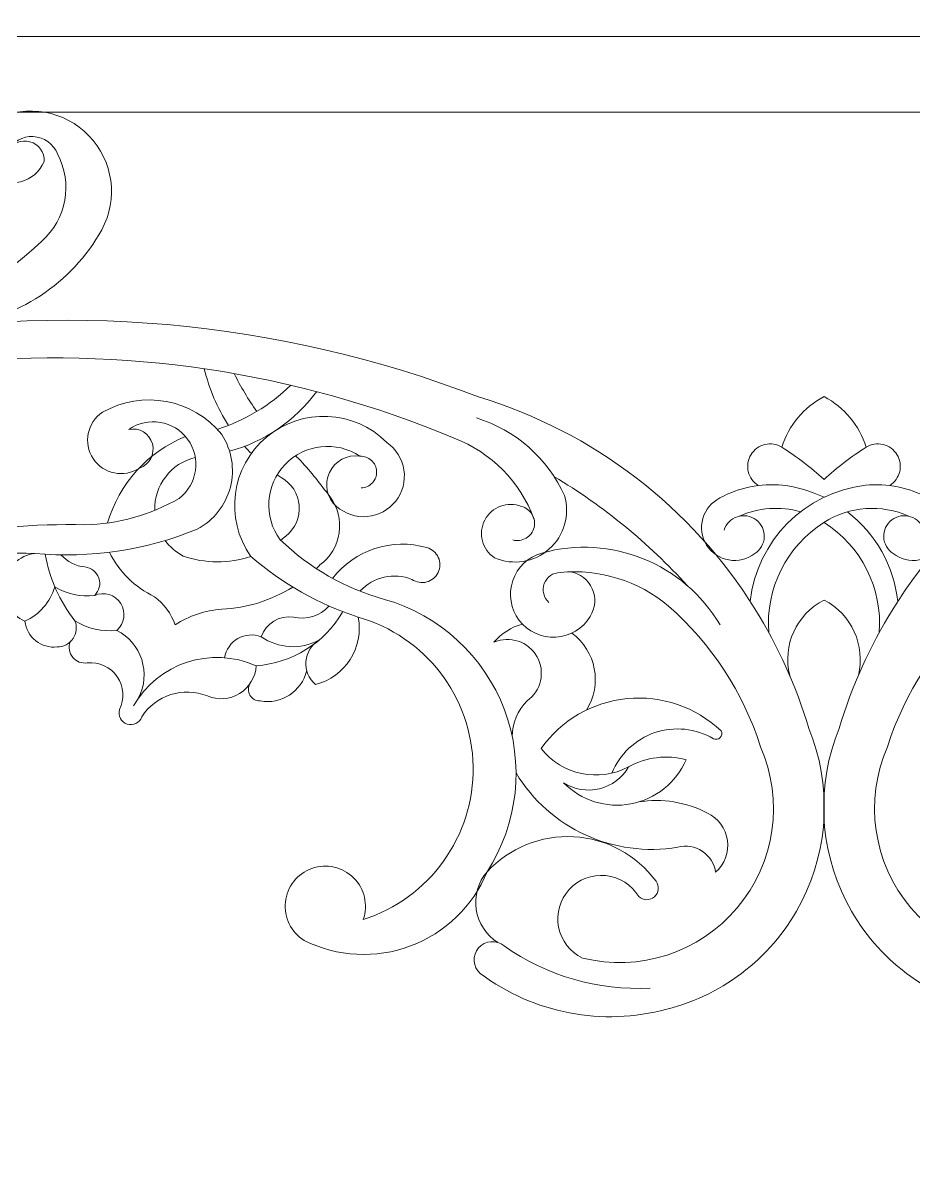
# Model space of a CAD drawing. Header units: millimetres. Extents: x 4332 to 4576, y 144 to 400.
# Drawn here: x 4405.94 to 4436.84, y 184.54 to 224.56 of the extents above; entities that cross this region are included whole.
import ezdxf

# ---------------------------------------------------------------- set-up
doc = ezdxf.new("R2010")
doc.units = ezdxf.units.MM
doc.header["$MEASUREMENT"] = 0
doc.layers.add('SITARA ALL', color=18, linetype='Continuous', true_color=0x000000)

msp = doc.modelspace()

# ---------------------------------------------------------------- linework, layer by layer
at = {"layer": 'SITARA ALL', "lineweight": 9}
for points, knots in [([(4331.736, 265.693), (4331.736, 265.693), (4575.736, 265.693), (4575.736, 265.693), (4575.736, 265.693), (4575.736, 143.693), (4575.736, 143.693), (4575.736, 143.693), (4331.736, 143.693), (4331.736, 143.693), (4331.736, 143.693), (4331.736, 265.693), (4331.736, 265.693)], [0, 0, 0, 0, 0.25, 0.25, 0.25, 0.5, 0.5, 0.5, 0.75, 0.75, 0.75, 1, 1, 1, 1]), ([(4503.177, 221.475), (4503.177, 221.475), (4336.328, 221.475), (4336.328, 221.475), (4336.328, 221.475), (4336.328, 197.747), (4336.328, 197.747), (4336.328, 197.747), (4333.736, 197.747), (4333.736, 197.747), (4333.736, 197.747), (4333.736, 224.1), (4333.736, 224.1), (4333.736, 224.1), (4533.713, 224.1), (4533.713, 224.1)], [0, 0, 0, 0, 0.166667, 0.166667, 0.166667, 0.333333, 0.333333, 0.333333, 0.5, 0.5, 0.5, 0.666667, 0.666667, 0.666667, 1, 1, 1, 1]), ([(4403.585, 214.062), (4405.724, 214.274), (4407.622, 215.517), (4408.669, 217.394), (4409.246, 218.463), (4409.067, 219.781), (4408.224, 220.655), (4407.381, 221.53), (4406.07, 221.759), (4404.981, 221.221), (4404.654, 221.029), (4404.439, 220.692), (4404.404, 220.314), (4404.37, 219.936), (4404.518, 219.565), (4404.805, 219.316), (4405.091, 219.068), (4405.48, 218.972), (4405.849, 219.06), (4406.218, 219.147), (4406.522, 219.407), (4406.666, 219.758), (4406.688, 220.075), (4406.484, 220.363), (4406.177, 220.448), (4405.871, 220.532), (4405.548, 220.389), (4405.404, 220.106), (4405.57, 220.44), (4405.919, 220.645), (4406.293, 220.627), (4406.666, 220.609), (4406.993, 220.373), (4407.128, 220.024), (4407.673, 219.013), (4407.447, 217.759), (4406.586, 217), (4405.214, 215.659), (4403.469, 214.764), (4401.581, 214.431), (4397.527, 213.911), (4393.626, 212.562), (4390.116, 210.469), (4389.817, 210.295), (4389.525, 210.108), (4389.241, 209.909)], [0, 0, 0, 0, 0.0625, 0.0625, 0.0625, 0.125, 0.125, 0.125, 0.1875, 0.1875, 0.1875, 0.25, 0.25, 0.25, 0.3125, 0.3125, 0.3125, 0.375, 0.375, 0.375, 0.4375, 0.4375, 0.4375, 0.5, 0.5, 0.5, 0.5625, 0.5625, 0.5625, 0.625, 0.625, 0.625, 0.6875, 0.6875, 0.6875, 0.75, 0.75, 0.75, 0.8125, 0.8125, 0.8125, 0.875, 0.875, 0.875, 1, 1, 1, 1]), ([(4427.688, 191.084), (4425.885, 190.992), (4424.102, 191.509), (4422.628, 192.55), (4422.362, 192.772), (4421.967, 192.741), (4421.741, 192.478), (4421.515, 192.216), (4421.541, 191.821), (4421.801, 191.591), (4423.653, 190.208), (4426.035, 189.751), (4428.267, 190.352), (4430.299, 190.862), (4432.009, 192.227), (4432.955, 194.096), (4433.901, 195.965), (4433.991, 198.151), (4433.2, 200.09), (4432.764, 201.551), (4432.135, 202.946), (4431.33, 204.241), (4429.13, 207.775), (4425.723, 210.388), (4421.738, 211.593), (4414.769, 214.287), (4407.184, 214.953), (4399.853, 213.512)], [0, 0, 0, 0, 0.1, 0.1, 0.1, 0.2, 0.2, 0.2, 0.3, 0.3, 0.3, 0.4, 0.4, 0.4, 0.5, 0.5, 0.5, 0.6, 0.6, 0.6, 0.7, 0.7, 0.7, 0.8, 0.8, 0.8, 1, 1, 1, 1]), ([(4467.596, 213.512), (4460.265, 214.952), (4452.68, 214.288), (4445.712, 211.593), (4441.727, 210.387), (4438.319, 207.776), (4436.12, 204.241), (4435.314, 202.946), (4434.685, 201.551), (4434.249, 200.09), (4433.459, 198.15), (4433.547, 195.965), (4434.494, 194.096), (4435.441, 192.227), (4437.15, 190.862), (4439.182, 190.352), (4441.414, 189.751), (4443.797, 190.207), (4445.649, 191.591), (4445.908, 191.821), (4445.934, 192.216), (4445.708, 192.478), (4445.481, 192.741), (4445.087, 192.773), (4444.821, 192.55), (4443.347, 191.508), (4441.564, 190.992), (4439.762, 191.084)], [0, 0, 0, 0, 0.1, 0.1, 0.1, 0.2, 0.2, 0.2, 0.3, 0.3, 0.3, 0.4, 0.4, 0.4, 0.5, 0.5, 0.5, 0.6, 0.6, 0.6, 0.7, 0.7, 0.7, 0.8, 0.8, 0.8, 1, 1, 1, 1]), ([(4423.663, 207.368), (4423.183, 208.652), (4422.177, 209.668), (4420.898, 210.159), (4415.381, 212.476), (4409.373, 213.37), (4403.421, 212.759), (4402.117, 212.585), (4400.869, 212.123), (4399.767, 211.405)], [0, 0, 0, 0, 0.25, 0.25, 0.25, 0.5, 0.5, 0.5, 1, 1, 1, 1]), ([(4406.35, 206.166), (4403.073, 206.306), (4399.872, 205.168), (4397.42, 202.988), (4396.419, 201.816), (4396.524, 200.064), (4397.662, 199.024), (4397.6, 199.57), (4397.834, 200.108), (4398.275, 200.435), (4398.716, 200.763), (4399.298, 200.831), (4399.803, 200.614), (4400.308, 200.397), (4400.659, 199.927), (4400.725, 199.382), (4400.791, 198.836), (4400.561, 198.297), (4400.122, 197.966), (4399.226, 197.351), (4398.073, 197.248), (4397.081, 197.694), (4396.09, 198.141), (4395.403, 199.073), (4395.269, 200.152), (4395.118, 202.15), (4396.187, 204.043), (4397.974, 204.949), (4401.112, 206.497), (4404.582, 207.255), (4408.08, 207.157), (4409.231, 207.184), (4410.355, 207.5), (4411.352, 208.076), (4411.99, 208.566), (4412.122, 209.475), (4411.647, 210.124), (4411.172, 210.774), (4410.266, 210.926), (4409.606, 210.465), (4409.966, 210.543), (4410.325, 210.326), (4410.424, 209.971), (4410.522, 209.615), (4410.326, 209.245), (4409.977, 209.126), (4409.443, 208.773), (4408.723, 208.921), (4408.369, 209.454), (4408.015, 209.988), (4408.161, 210.708), (4408.693, 211.063), (4410.074, 211.852), (4411.824, 211.526), (4412.829, 210.294), (4413.181, 209.753), (4413.29, 209.089), (4413.129, 208.464), (4412.968, 207.839), (4412.552, 207.311), (4411.982, 207.007), (4410.201, 206.274), (4408.268, 205.986), (4406.35, 206.166), (4405.797, 206.101), (4405.355, 205.673), (4405.274, 205.122), (4405.193, 204.57), (4405.492, 204.033), (4406.004, 203.811), (4406.032, 203.545), (4406.166, 203.301), (4406.376, 203.134), (4406.585, 202.967), (4406.851, 202.891), (4407.117, 202.922), (4407.338, 202.918), (4407.546, 203.026), (4407.671, 203.208), (4407.796, 203.391), (4407.82, 203.624), (4407.736, 203.828)], [0, 0, 0, 0, 0.035714, 0.035714, 0.035714, 0.071429, 0.071429, 0.071429, 0.107143, 0.107143, 0.107143, 0.142857, 0.142857, 0.142857, 0.178571, 0.178571, 0.178571, 0.214286, 0.214286, 0.214286, 0.25, 0.25, 0.25, 0.285714, 0.285714, 0.285714, 0.321429, 0.321429, 0.321429, 0.357143, 0.357143, 0.357143, 0.392857, 0.392857, 0.392857, 0.428571, 0.428571, 0.428571, 0.464286, 0.464286, 0.464286, 0.5, 0.5, 0.5, 0.535714, 0.535714, 0.535714, 0.571429, 0.571429, 0.571429, 0.607143, 0.607143, 0.607143, 0.642857, 0.642857, 0.642857, 0.678571, 0.678571, 0.678571, 0.714286, 0.714286, 0.714286, 0.75, 0.75, 0.75, 0.785714, 0.785714, 0.785714, 0.821429, 0.821429, 0.821429, 0.857143, 0.857143, 0.857143, 0.892857, 0.892857, 0.892857, 0.928571, 0.928571, 0.928571, 1, 1, 1, 1]), ([(4436.003, 208.523), (4436.179, 208.631), (4436.304, 208.805), (4436.352, 209.006), (4436.399, 209.207), (4436.366, 209.418), (4436.257, 209.594), (4436.148, 209.77), (4435.974, 209.896), (4435.773, 209.943), (4435.572, 209.99), (4435.361, 209.957), (4435.185, 209.848), (4434.95, 210.604), (4434.425, 211.236), (4433.725, 211.606), (4433.024, 211.236), (4432.499, 210.604), (4432.264, 209.848), (4432.088, 209.956), (4431.876, 209.991), (4431.675, 209.943), (4431.474, 209.895), (4431.301, 209.77), (4431.192, 209.594), (4431.084, 209.418), (4431.05, 209.206), (4431.098, 209.005), (4431.146, 208.804), (4431.271, 208.631), (4431.447, 208.523)], [0, 0, 0, 0, 0.090909, 0.090909, 0.090909, 0.181818, 0.181818, 0.181818, 0.272727, 0.272727, 0.272727, 0.363636, 0.363636, 0.363636, 0.454545, 0.454545, 0.454545, 0.545455, 0.545455, 0.545455, 0.636364, 0.636364, 0.636364, 0.727273, 0.727273, 0.727273, 0.818182, 0.818182, 0.818182, 1, 1, 1, 1]), ([(4417.672, 208.436), (4417.819, 208.441), (4417.958, 208.505), (4418.058, 208.613), (4418.158, 208.721), (4418.21, 208.863), (4418.204, 209.01), (4418.197, 209.157), (4418.132, 209.295), (4418.023, 209.394), (4417.914, 209.493), (4417.771, 209.544), (4417.625, 209.536), (4417.184, 209.606), (4416.751, 209.376), (4416.564, 208.971), (4416.376, 208.567), (4416.479, 208.087), (4416.816, 207.796), (4417.107, 207.537), (4417.492, 207.41), (4417.88, 207.445), (4418.268, 207.479), (4418.624, 207.672), (4418.865, 207.979), (4419.105, 208.285), (4419.209, 208.677), (4419.151, 209.062), (4419.093, 209.447), (4418.878, 209.791), (4418.558, 210.013), (4417.426, 211.149), (4415.615, 211.233), (4414.385, 210.203), (4413.156, 209.173), (4412.916, 207.377), (4413.837, 206.063)], [0, 0, 0, 0, 0.076923, 0.076923, 0.076923, 0.153846, 0.153846, 0.153846, 0.230769, 0.230769, 0.230769, 0.307692, 0.307692, 0.307692, 0.384615, 0.384615, 0.384615, 0.461538, 0.461538, 0.461538, 0.538462, 0.538462, 0.538462, 0.615385, 0.615385, 0.615385, 0.692308, 0.692308, 0.692308, 0.769231, 0.769231, 0.769231, 0.846154, 0.846154, 0.846154, 1, 1, 1, 1]), ([(4422.929, 206.631), (4423.084, 206.59), (4423.248, 206.612), (4423.386, 206.693), (4423.525, 206.774), (4423.625, 206.906), (4423.665, 207.061), (4423.705, 207.216), (4423.681, 207.38), (4423.599, 207.518), (4423.517, 207.655), (4423.385, 207.754), (4423.229, 207.793), (4422.747, 207.986), (4422.197, 207.784), (4421.956, 207.323), (4421.716, 206.862), (4421.862, 206.295), (4422.296, 206.009), (4422.936, 205.737), (4423.675, 205.858), (4424.193, 206.321), (4424.712, 206.783), (4424.918, 207.503), (4424.721, 208.169), (4424.136, 209.466), (4423.023, 210.448), (4421.663, 210.864)], [0, 0, 0, 0, 0.1, 0.1, 0.1, 0.2, 0.2, 0.2, 0.3, 0.3, 0.3, 0.4, 0.4, 0.4, 0.5, 0.5, 0.5, 0.6, 0.6, 0.6, 0.7, 0.7, 0.7, 0.8, 0.8, 0.8, 1, 1, 1, 1]), ([(4417.625, 209.536), (4416.803, 210.083), (4415.708, 209.963), (4415.026, 209.249), (4414.344, 208.535), (4414.272, 207.436), (4414.856, 206.64), (4415.87, 205.656), (4417.115, 204.944), (4418.478, 204.57), (4420.393, 204.025), (4421.937, 202.603), (4422.638, 200.74), (4423.34, 198.876), (4423.115, 196.789), (4422.034, 195.117), (4422.804, 195.952), (4423.908, 196.399), (4425.042, 196.336), (4426.176, 196.274), (4427.224, 195.708), (4427.899, 194.794), (4428.021, 194.626), (4427.995, 194.392), (4427.84, 194.254), (4427.685, 194.116), (4427.449, 194.117), (4427.296, 194.258), (4427.052, 194.668), (4426.629, 194.939), (4426.154, 194.988), (4425.679, 195.037), (4425.209, 194.859), (4424.886, 194.507), (4424.564, 194.155), (4424.426, 193.671), (4424.517, 193.202), (4424.607, 192.733), (4424.913, 192.335), (4425.343, 192.127), (4427.32, 191.639), (4429.402, 192.314), (4430.714, 193.872), (4432.026, 195.43), (4432.339, 197.596), (4431.521, 199.461), (4430.925, 201.349), (4429.821, 203.036), (4428.33, 204.337), (4427.284, 205.217), (4425.929, 205.638), (4424.569, 205.504), (4424.324, 205.5), (4424.107, 205.346), (4424.021, 205.116), (4423.935, 204.887), (4423.997, 204.628), (4424.179, 204.463)], [0, 0, 0, 0, 0.05, 0.05, 0.05, 0.1, 0.1, 0.1, 0.15, 0.15, 0.15, 0.2, 0.2, 0.2, 0.25, 0.25, 0.25, 0.3, 0.3, 0.3, 0.35, 0.35, 0.35, 0.4, 0.4, 0.4, 0.45, 0.45, 0.45, 0.5, 0.5, 0.5, 0.55, 0.55, 0.55, 0.6, 0.6, 0.6, 0.65, 0.65, 0.65, 0.7, 0.7, 0.7, 0.75, 0.75, 0.75, 0.8, 0.8, 0.8, 0.85, 0.85, 0.85, 0.9, 0.9, 0.9, 1, 1, 1, 1]), ([(4435.185, 209.848), (4434.666, 209.519), (4434.177, 209.145), (4433.725, 208.729), (4433.272, 209.145), (4432.783, 209.519), (4432.264, 209.848)], [0, 0, 0, 0, 0.333333, 0.333333, 0.333333, 1, 1, 1, 1]), ([(4443.27, 204.463), (4443.452, 204.628), (4443.515, 204.887), (4443.429, 205.116), (4443.343, 205.346), (4443.125, 205.5), (4442.88, 205.504), (4441.52, 205.637), (4440.165, 205.217), (4439.12, 204.337), (4437.628, 203.036), (4436.524, 201.349), (4435.929, 199.461), (4435.111, 197.596), (4435.423, 195.43), (4436.736, 193.872), (4438.048, 192.315), (4440.129, 191.638), (4442.106, 192.127), (4442.536, 192.335), (4442.843, 192.733), (4442.933, 193.202), (4443.023, 193.671), (4442.886, 194.155), (4442.563, 194.507), (4442.24, 194.859), (4441.771, 195.037), (4441.296, 194.988), (4440.821, 194.939), (4440.397, 194.668), (4440.153, 194.258), (4440, 194.117), (4439.765, 194.116), (4439.61, 194.254), (4439.454, 194.392), (4439.429, 194.626), (4439.55, 194.794), (4440.225, 195.708), (4441.273, 196.274), (4442.407, 196.336), (4443.541, 196.399), (4444.645, 195.951), (4445.415, 195.117), (4444.334, 196.789), (4444.11, 198.876), (4444.811, 200.74), (4445.512, 202.603), (4447.057, 204.025), (4448.971, 204.57), (4450.334, 204.944), (4451.579, 205.656), (4452.593, 206.64), (4453.177, 207.436), (4453.106, 208.535), (4452.423, 209.249), (4451.741, 209.962), (4450.646, 210.084), (4449.825, 209.536)], [0, 0, 0, 0, 0.05, 0.05, 0.05, 0.1, 0.1, 0.1, 0.15, 0.15, 0.15, 0.2, 0.2, 0.2, 0.25, 0.25, 0.25, 0.3, 0.3, 0.3, 0.35, 0.35, 0.35, 0.4, 0.4, 0.4, 0.45, 0.45, 0.45, 0.5, 0.5, 0.5, 0.55, 0.55, 0.55, 0.6, 0.6, 0.6, 0.65, 0.65, 0.65, 0.7, 0.7, 0.7, 0.75, 0.75, 0.75, 0.8, 0.8, 0.8, 0.85, 0.85, 0.85, 0.9, 0.9, 0.9, 1, 1, 1, 1]), ([(4416.11, 205.637), (4416.154, 205.679), (4416.197, 205.722), (4416.239, 205.766), (4416.601, 206.034), (4416.84, 206.435), (4416.904, 206.881), (4416.967, 207.326), (4416.851, 207.776), (4416.578, 208.134), (4416.264, 208.568), (4415.928, 208.984), (4415.57, 209.381), (4415.508, 209.436), (4415.447, 209.492), (4415.387, 209.548)], [0, 0, 0, 0, 0.166667, 0.166667, 0.166667, 0.333333, 0.333333, 0.333333, 0.5, 0.5, 0.5, 0.666667, 0.666667, 0.666667, 1, 1, 1, 1]), ([(4414.877, 206.62), (4414.937, 206.667), (4414.997, 206.716), (4415.054, 206.767), (4415.376, 207.02), (4415.55, 207.417), (4415.518, 207.825), (4415.485, 208.233), (4415.251, 208.598), (4414.893, 208.797), (4414.846, 208.828), (4414.799, 208.859), (4414.752, 208.89)], [0, 0, 0, 0, 0.2, 0.2, 0.2, 0.4, 0.4, 0.4, 0.6, 0.6, 0.6, 1, 1, 1, 1]), ([(4433.725, 208.111), (4433.272, 208.329), (4432.786, 208.471), (4432.287, 208.531), (4431.534, 208.605), (4430.777, 208.451), (4430.113, 208.089), (4429.823, 207.945), (4429.608, 207.685), (4429.521, 207.374), (4429.433, 207.063), (4429.481, 206.73), (4429.653, 206.456), (4429.825, 206.182), (4430.104, 205.994), (4430.423, 205.937), (4430.741, 205.881), (4431.068, 205.962), (4431.324, 206.16), (4431.52, 206.285), (4431.643, 206.498), (4431.653, 206.731), (4431.662, 206.964), (4431.558, 207.186), (4431.373, 207.328), (4431.187, 207.469), (4430.945, 207.511), (4430.723, 207.44), (4430.501, 207.369), (4430.328, 207.195), (4430.259, 206.972)], [0, 0, 0, 0, 0.090909, 0.090909, 0.090909, 0.181818, 0.181818, 0.181818, 0.272727, 0.272727, 0.272727, 0.363636, 0.363636, 0.363636, 0.454545, 0.454545, 0.454545, 0.545455, 0.545455, 0.545455, 0.636364, 0.636364, 0.636364, 0.727273, 0.727273, 0.727273, 0.818182, 0.818182, 0.818182, 1, 1, 1, 1]), ([(4437.19, 206.972), (4437.121, 207.195), (4436.948, 207.369), (4436.726, 207.44), (4436.504, 207.511), (4436.262, 207.469), (4436.077, 207.328), (4435.891, 207.186), (4435.787, 206.964), (4435.797, 206.731), (4435.807, 206.498), (4435.929, 206.285), (4436.126, 206.16), (4436.381, 205.962), (4436.708, 205.881), (4437.027, 205.937), (4437.345, 205.994), (4437.624, 206.182), (4437.796, 206.456), (4437.968, 206.73), (4438.016, 207.063), (4437.928, 207.374), (4437.841, 207.685), (4437.626, 207.945), (4437.336, 208.089), (4436.672, 208.451), (4435.915, 208.605), (4435.163, 208.531), (4433.055, 208.277), (4431.399, 206.609), (4431.166, 204.499)], [0, 0, 0, 0, 0.090909, 0.090909, 0.090909, 0.181818, 0.181818, 0.181818, 0.272727, 0.272727, 0.272727, 0.363636, 0.363636, 0.363636, 0.454545, 0.454545, 0.454545, 0.545455, 0.545455, 0.545455, 0.636364, 0.636364, 0.636364, 0.727273, 0.727273, 0.727273, 0.818182, 0.818182, 0.818182, 1, 1, 1, 1]), ([(4436.673, 207.455), (4435.715, 207.883), (4434.608, 207.804), (4433.722, 207.242), (4432.427, 206.419), (4431.691, 204.952), (4431.808, 203.422)], [0, 0, 0, 0, 0.333333, 0.333333, 0.333333, 1, 1, 1, 1]), ([(4433.725, 207.244), (4433.725, 207.244), (4433.727, 207.242), (4433.727, 207.242), (4435.021, 206.421), (4435.757, 204.951), (4435.641, 203.422)], [0, 0, 0, 0, 0.333333, 0.333333, 0.333333, 1, 1, 1, 1]), ([(4410.866, 206.612), (4411.032, 206.388), (4411.247, 206.204), (4411.494, 206.075), (4412.252, 205.809), (4413.076, 205.805), (4413.837, 206.063), (4414.927, 205.118), (4416.195, 204.401), (4417.567, 203.954)], [0, 0, 0, 0, 0.25, 0.25, 0.25, 0.5, 0.5, 0.5, 1, 1, 1, 1]), ([(4416.674, 205.299), (4417.441, 206.293), (4418.74, 206.715), (4419.945, 206.365), (4420.121, 206.317), (4420.266, 206.194), (4420.343, 206.029), (4420.419, 205.863), (4420.418, 205.673), (4420.341, 205.508), (4420.263, 205.343), (4420.117, 205.221), (4419.941, 205.174), (4419.765, 205.127), (4419.578, 205.161), (4419.429, 205.266), (4418.803, 205.509), (4418.093, 205.35), (4417.632, 204.862)], [0, 0, 0, 0, 0.142857, 0.142857, 0.142857, 0.285714, 0.285714, 0.285714, 0.428571, 0.428571, 0.428571, 0.571429, 0.571429, 0.571429, 0.714286, 0.714286, 0.714286, 1, 1, 1, 1]), ([(4430.121, 203.684), (4428.861, 205.819), (4426.329, 206.843), (4423.941, 206.179), (4423.465, 206.048), (4423.084, 205.689), (4422.926, 205.221), (4422.768, 204.753), (4422.852, 204.237), (4423.151, 203.843), (4423.45, 203.45), (4423.925, 203.231), (4424.418, 203.259), (4424.912, 203.286), (4425.359, 203.557), (4425.613, 203.981), (4425.796, 204.268), (4425.823, 204.628), (4425.684, 204.939), (4425.546, 205.25), (4425.26, 205.471), (4424.924, 205.527)], [0, 0, 0, 0, 0.125, 0.125, 0.125, 0.25, 0.25, 0.25, 0.375, 0.375, 0.375, 0.5, 0.5, 0.5, 0.625, 0.625, 0.625, 0.75, 0.75, 0.75, 1, 1, 1, 1]), ([(4415.293, 205), (4414.552, 204.536), (4413.704, 204.269), (4412.831, 204.228), (4412.255, 204.187), (4411.698, 204.002), (4411.211, 203.69), (4411.075, 204.077), (4410.826, 204.414), (4410.497, 204.659), (4409.82, 204.988), (4409.27, 205.532), (4408.933, 206.205)], [0, 0, 0, 0, 0.2, 0.2, 0.2, 0.4, 0.4, 0.4, 0.6, 0.6, 0.6, 1, 1, 1, 1]), ([(4406.004, 203.811), (4406.505, 204.042), (4406.882, 204.478), (4407.039, 205.007), (4407.453, 204.754), (4407.941, 204.649), (4408.423, 204.709), (4408.584, 204.864), (4408.64, 205.099), (4408.566, 205.311), (4408.493, 205.522), (4408.304, 205.672), (4408.081, 205.695), (4407.762, 205.725), (4407.466, 205.876), (4407.253, 206.116)], [0, 0, 0, 0, 0.166667, 0.166667, 0.166667, 0.333333, 0.333333, 0.333333, 0.5, 0.5, 0.5, 0.666667, 0.666667, 0.666667, 1, 1, 1, 1]), ([(4409.946, 201.153), (4410.157, 201.565), (4410.195, 202.043), (4410.053, 202.483), (4409.91, 202.923), (4409.6, 203.287), (4409.187, 203.496), (4408.68, 203.44), (4408.168, 203.557), (4407.736, 203.828), (4407.206, 204.5), (4406.853, 205.294), (4406.709, 206.138)], [0, 0, 0, 0, 0.2, 0.2, 0.2, 0.4, 0.4, 0.4, 0.6, 0.6, 0.6, 1, 1, 1, 1]), ([(4409.187, 203.496), (4409.456, 203.732), (4409.514, 204.127), (4409.324, 204.43), (4409.133, 204.732), (4408.751, 204.85), (4408.423, 204.709)], [0, 0, 0, 0, 0.333333, 0.333333, 0.333333, 1, 1, 1, 1]), ([(4434.916, 201.931), (4435.173, 202.974), (4434.681, 204.056), (4433.725, 204.546), (4432.769, 204.055), (4432.275, 202.974), (4432.534, 201.931)], [0, 0, 0, 0, 0.333333, 0.333333, 0.333333, 1, 1, 1, 1]), ([(4416.552, 204.342), (4416.243, 203.994), (4415.767, 203.845), (4415.314, 203.954), (4414.828, 204.022), (4414.362, 203.74), (4414.199, 203.277), (4413.933, 203.376), (4413.636, 203.352), (4413.39, 203.211), (4413.143, 203.069), (4412.972, 202.826), (4412.923, 202.546)], [0, 0, 0, 0, 0.2, 0.2, 0.2, 0.4, 0.4, 0.4, 0.6, 0.6, 0.6, 1, 1, 1, 1]), ([(4407.57, 203.092), (4407.504, 202.911), (4407.539, 202.709), (4407.661, 202.56), (4407.784, 202.411), (4407.975, 202.338), (4408.166, 202.367), (4408.574, 202.409), (4408.972, 202.226), (4409.205, 201.888), (4409.437, 201.551), (4409.467, 201.113), (4409.282, 200.747), (4409.221, 200.536), (4409.337, 200.315), (4409.546, 200.246), (4409.755, 200.178), (4409.981, 200.287), (4410.056, 200.493), (4410.539, 201.254), (4411.498, 201.559), (4412.333, 201.219), (4412.698, 201.066), (4413.114, 201.098), (4413.45, 201.307), (4413.787, 201.515), (4414.001, 201.873), (4414.026, 202.268), (4415.27, 202.357), (4416.39, 203.052), (4417.02, 204.129)], [0, 0, 0, 0, 0.090909, 0.090909, 0.090909, 0.181818, 0.181818, 0.181818, 0.272727, 0.272727, 0.272727, 0.363636, 0.363636, 0.363636, 0.454545, 0.454545, 0.454545, 0.545455, 0.545455, 0.545455, 0.636364, 0.636364, 0.636364, 0.727273, 0.727273, 0.727273, 0.818182, 0.818182, 0.818182, 1, 1, 1, 1]), ([(4414.199, 203.277), (4414.791, 202.861), (4415.566, 202.814), (4416.204, 203.157), (4415.944, 202.996), (4415.777, 202.722), (4415.752, 202.418), (4415.728, 202.114), (4415.849, 201.817), (4416.08, 201.617), (4417.115, 201.881), (4417.767, 202.904), (4417.567, 203.954), (4419.892, 203.296), (4421.511, 201.188), (4421.551, 198.772), (4421.591, 196.356), (4420.039, 194.198), (4417.737, 193.463), (4417.914, 193.969), (4417.786, 194.532), (4417.406, 194.91), (4417.026, 195.289), (4416.463, 195.416), (4415.958, 195.237), (4415.452, 195.057), (4415.095, 194.605), (4415.038, 194.071), (4414.981, 193.538), (4415.235, 193.02), (4415.692, 192.739), (4416.842, 192.165), (4418.178, 192.095), (4419.381, 192.547), (4420.584, 192.998), (4421.545, 193.929), (4422.034, 195.117), (4421.725, 194.756), (4421.589, 194.279), (4421.66, 193.81), (4421.731, 193.34), (4422.002, 192.925), (4422.403, 192.671)], [0, 0, 0, 0, 0.066667, 0.066667, 0.066667, 0.133333, 0.133333, 0.133333, 0.2, 0.2, 0.2, 0.266667, 0.266667, 0.266667, 0.333333, 0.333333, 0.333333, 0.4, 0.4, 0.4, 0.466667, 0.466667, 0.466667, 0.533333, 0.533333, 0.533333, 0.6, 0.6, 0.6, 0.666667, 0.666667, 0.666667, 0.733333, 0.733333, 0.733333, 0.8, 0.8, 0.8, 0.866667, 0.866667, 0.866667, 1, 1, 1, 1]), ([(4423.261, 203.715), (4422.876, 203.608), (4422.533, 203.388), (4422.275, 203.084), (4422.827, 203.324), (4423.471, 203.108), (4423.767, 202.584), (4424.063, 202.059), (4423.914, 201.396), (4423.423, 201.048), (4423.091, 200.721), (4422.906, 200.274), (4422.909, 199.809)], [0, 0, 0, 0, 0.2, 0.2, 0.2, 0.4, 0.4, 0.4, 0.6, 0.6, 0.6, 1, 1, 1, 1]), ([(4413.814, 201.654), (4413.738, 201.53), (4413.735, 201.374), (4413.807, 201.247), (4413.88, 201.121), (4414.015, 201.044), (4414.161, 201.047), (4414.894, 200.916), (4415.603, 201.376), (4415.78, 202.1)], [0, 0, 0, 0, 0.25, 0.25, 0.25, 0.5, 0.5, 0.5, 1, 1, 1, 1]), ([(4426.944, 198.761), (4427.553, 199.099), (4428.269, 199.187), (4428.943, 199.009), (4428.599, 198.212), (4427.88, 197.637), (4427.027, 197.477), (4426.173, 197.317), (4425.296, 197.593), (4424.687, 198.212), (4425.055, 197.973), (4425.506, 197.897), (4425.933, 198.001), (4426.36, 198.104), (4426.726, 198.379), (4426.944, 198.761), (4425.913, 198.212), (4424.636, 198.48), (4423.91, 199.395), (4424.605, 200.377), (4425.694, 201.009), (4426.891, 201.127), (4428.089, 201.244), (4429.279, 200.836), (4430.153, 200.009), (4430.195, 199.933), (4430.182, 199.839), (4430.123, 199.777), (4430.063, 199.714), (4429.97, 199.698), (4429.892, 199.736), (4429.277, 200.099), (4428.534, 200.176), (4427.857, 199.947), (4427.18, 199.717), (4426.636, 199.206), (4426.368, 198.543)], [0, 0, 0, 0, 0.076923, 0.076923, 0.076923, 0.153846, 0.153846, 0.153846, 0.230769, 0.230769, 0.230769, 0.307692, 0.307692, 0.307692, 0.384615, 0.384615, 0.384615, 0.461538, 0.461538, 0.461538, 0.538462, 0.538462, 0.538462, 0.615385, 0.615385, 0.615385, 0.692308, 0.692308, 0.692308, 0.769231, 0.769231, 0.769231, 0.846154, 0.846154, 0.846154, 1, 1, 1, 1]), ([(4423.041, 198.55), (4424.208, 196.622), (4426.43, 195.601), (4428.653, 195.974), (4428.943, 196.05), (4429.253, 195.998), (4429.503, 195.832), (4429.754, 195.667), (4429.922, 195.402), (4429.966, 195.105), (4430.279, 195.381), (4430.433, 195.795), (4430.375, 196.209), (4430.317, 196.623), (4430.056, 196.979), (4429.679, 197.158), (4428.946, 197.541), (4428.109, 197.676), (4427.293, 197.542)], [0, 0, 0, 0, 0.142857, 0.142857, 0.142857, 0.285714, 0.285714, 0.285714, 0.428571, 0.428571, 0.428571, 0.571429, 0.571429, 0.571429, 0.714286, 0.714286, 0.714286, 1, 1, 1, 1])]:
    msp.add_open_spline(points, degree=3, knots=knots, dxfattribs=at)
for points in [[(4412.226, 212.571), (4412.39, 211.872), (4412.675, 211.208), (4413.068, 210.607)], [(4413.262, 212.404), (4413.49, 211.946), (4413.752, 211.507), (4414.046, 211.09)], [(4412.676, 210.469), (4413.634, 210.773), (4414.506, 211.298), (4415.222, 212.002)], [(4413.102, 209.71), (4414.313, 210.042), (4415.377, 210.769), (4416.125, 211.778)], [(4411.571, 210.219), (4410.259, 209.686), (4409.264, 208.582), (4408.871, 207.221)], [(4413.624, 209.881), (4413.699, 209.796), (4413.777, 209.714), (4413.857, 209.634)], [(4411.912, 209.496), (4411.07, 209.291), (4410.484, 208.528), (4410.506, 207.662)], [(4428.988, 205.043), (4427.638, 206.527), (4426.078, 207.804), (4424.357, 208.835)], [(4430.777, 207.455), (4431.448, 207.755), (4432.204, 207.81), (4432.911, 207.608)], [(4436.284, 204.499), (4436.147, 205.729), (4435.518, 206.851), (4434.539, 207.608)], [(4425.482, 200.728), (4426.041, 201.615), (4425.821, 202.782), (4424.976, 203.401)], [(4414.026, 202.268), (4412.457, 202.963), (4410.619, 202.362), (4409.767, 200.873)]]:
    msp.add_open_spline(points, degree=3, dxfattribs=at)

doc.saveas('drawing.dxf')
